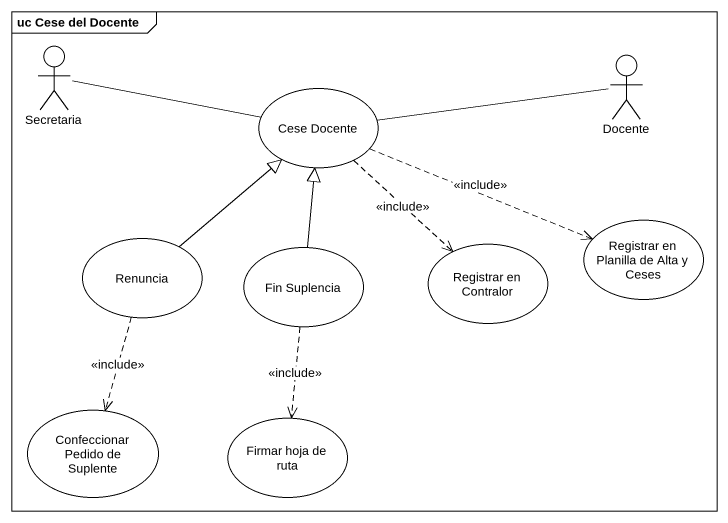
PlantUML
@startuml
mainframe uc Cese del Docente
actor Secretaria
actor Docente
usecase "Cese Docente" as Cese_Docente
usecase Renuncia
usecase "Fin Suplencia" as Fin_Suplencia
usecase "Registrar en Contralor" as Registrar_en_Contralor
usecase "Registrar en Planilla de Alta y Ceses" as Registrar_en_Planilla_de
usecase "Confeccionar Pedido de Suplente" as Confeccionar_Pedido_de
usecase "Firmar hoja de ruta" as Firmar_hoja_de_ruta
Secretaria -right- Cese_Docente
Docente -left- Cese_Docente
Cese_Docente ..> Registrar_en_Contralor : <<include>>
Cese_Docente .right.> Registrar_en_Planilla_de : <<include>>
Renuncia -up-|> Cese_Docente
Renuncia ..> Confeccionar_Pedido_de : <<include>>
Fin_Suplencia -up-|> Cese_Docente
Fin_Suplencia ..> Firmar_hoja_de_ruta : <<include>>
@enduml
